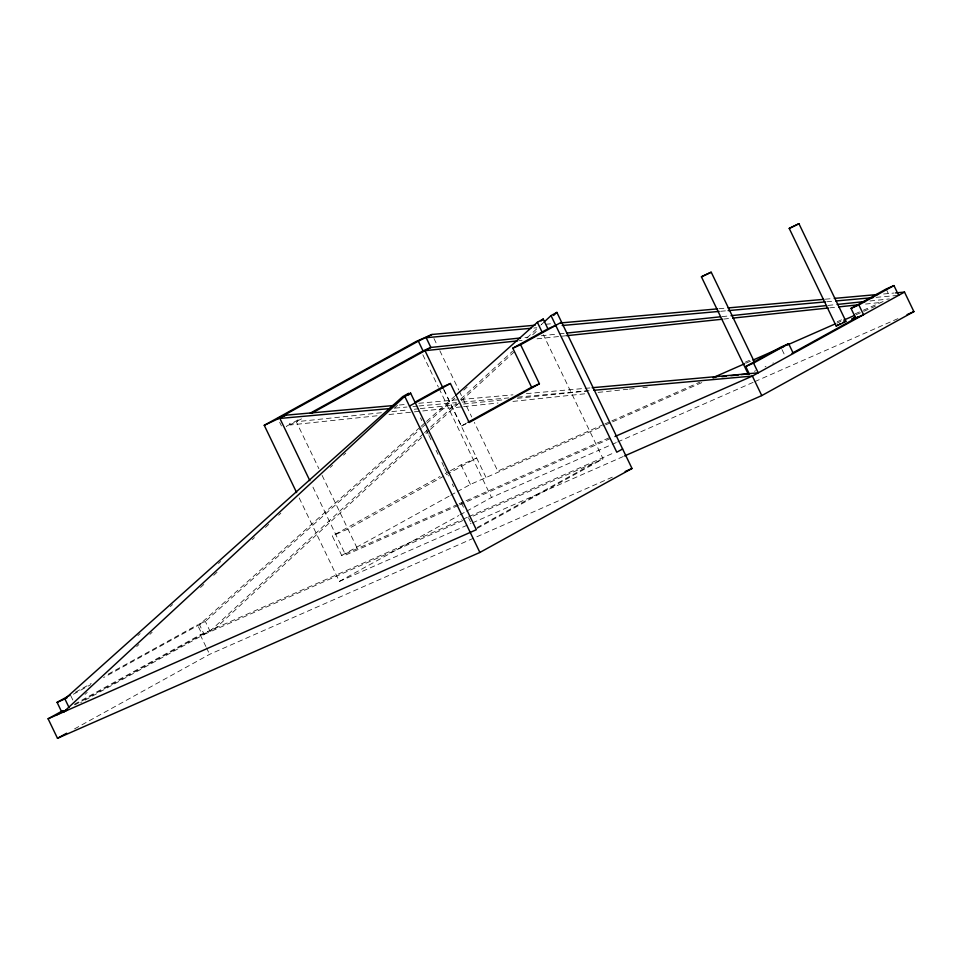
<?xml version="1.0" encoding="UTF-8"?>
<svg xmlns="http://www.w3.org/2000/svg" width="962" height="962" viewBox="0 0 962 962"><rect width="100%" height="100%" fill="white"/><g stroke="black" fill="none" stroke-linecap="round" stroke-linejoin="round"><path stroke-width="0.72" stroke-dasharray="4.81 3.61" d="M84.993 694.42L87.193 692.375M136.7 646.572L138.901 644.528M149.904 634.355L152.104 632.311M200.517 587.517L203.812 584.463M213.72 575.3L217.015 572.246M252.224 539.67L254.425 537.638M265.428 527.453L268.723 524.398M278.631 515.235L280.832 513.203M330.339 467.388L332.539 465.355M343.542 455.17L345.743 453.138M394.143 408.345L397.45 405.291M423.46 433.658L210.017 631.168L202.2 634.607L197.499 624.843L205.327 621.404L421.26 428.174M424.555 432.647L456.457 403.126M460.858 399.05L512.566 351.202M526.875 337.963L540.079 325.745M544.468 321.681L541.173 324.735L544.155 324.41M421.584 437.59L215.873 627.933L210.017 631.168L205.327 621.404L103.583 677.561M425.974 433.513L429.28 430.459M430.375 429.437L515.079 351.058M532.683 334.776L538.179 329.689M137.879 635.617L140.115 633.609M170.322 606.577L172.559 604.581M218.434 563.528L220.671 561.519M419.877 427.405L199.471 624.639L204.172 634.391L80.7 702.537M421.007 426.406L425.481 422.402M426.599 421.392L454.569 396.368M422.378 427.176L425.733 424.17M426.851 423.172L454.822 398.148M463.768 390.139L467.135 387.133M286.556 426.226L300.986 418.254M301.539 418.831L286.532 426.683M443.879 389.634L461.363 425.962L466.57 423.1M457.756 504.389L341.69 555.447L332.299 535.942L440.007 476.491M445.262 473.593L449.206 471.416M450.517 470.695L461.026 464.887L476.671 458.008L445.141 475.408M443.831 476.13L347.943 529.052L332.299 535.942M75.457 692.219L91.198 683.525M108.261 674.109L197.499 624.843M73.377 694.239L90.452 684.812M341.69 555.447L449.398 496.007M450.709 495.274L455.964 492.376M457.275 491.654L470.418 484.403L604.364 425.469M74.327 704.304L200.228 634.824L461.844 519.708M74.892 704.869L208.057 631.373M299.218 497.991L339.382 581.421L458.718 515.56M460.028 514.826L465.283 511.94M466.594 511.207L491.51 497.462L610.822 444.961M74.543 728.883L209.62 654.328L612.818 476.936M477.056 527.561L595.274 462.313M476.996 528.475L603.102 458.874L543.35 334.74M765.067 366.883L765.98 366.39M754.4 371.284L755.591 370.731M461.363 425.962L467.881 423.1M603.571 424.507L497.763 471.067L474.326 422.378M604.942 423.905L610.437 421.488M611.82 420.887L699.759 382.191M745.105 362.241L750.601 359.824M837.18 321.729L842.676 319.312M855.038 313.865L861.916 310.846M863.287 310.245L883.898 301.178M605.735 424.867L611.243 422.45M612.614 421.837L702.032 382.503M746.043 363.131L751.55 360.714M836.844 323.184L840.968 321.368M856.096 314.718L875.36 306.241M459.127 503.787L464.634 501.358M466.005 500.757L610.449 437.205M458.309 505.447L345.635 555.026L311.784 484.704M459.68 504.846L610.846 438.347M612.193 444.36L616.305 442.556M617.676 441.955L753.45 382.215M754.821 381.613L898.809 318.254M463.215 519.107L467.34 517.291M468.722 516.69L614.381 452.609M204.172 634.391L464.911 519.672M473.136 516.053L603.102 458.874M339.382 581.421L471.031 523.496M472.402 522.895L624.627 455.916M772.811 363.155L773.448 362.914M524.951 337.494L527.934 337.181M541.378 335.762L557.804 334.018M559.295 333.862L565.271 333.225M722.077 316.63L729.545 315.849M828.114 305.411L835.581 304.617M869.925 300.986L889.345 298.929M519.095 340.728L522.089 340.404M537.024 338.828L566.883 335.666M723.701 319.071L731.168 318.278M829.725 307.852L837.193 307.058M865.572 304.064L881.998 302.321M381.409 412.722L296.284 421.729L318.891 468.686M391.871 411.616L408.297 409.872M414.273 409.247L418.747 408.766M420.238 408.609L457.575 404.665M463.552 404.028L503.872 399.759M517.315 398.34L591.979 390.44M377.056 415.788L290.44 424.963L288.095 420.081M389.009 414.526L412.902 412.001M414.394 411.844L462.181 406.782M463.672 406.625L498.027 402.994M512.95 401.407L589.117 393.35M598.075 392.4L627.946 389.237M629.437 389.081L635.413 388.456M642.881 387.662L647.366 387.181M545.658 324.278L551.635 323.737M719.107 308.73L726.575 308.056M825.264 299.206L832.743 298.545M883.573 293.987L894.047 293.037M533.802 328.042L536.784 327.777M720.658 311.291L728.126 310.618M826.791 301.779L834.258 301.106M876.117 297.354L897.354 295.454M399.35 405.014L406.83 404.341M418.783 403.27L459.139 399.651M460.642 399.519L512.962 394.829M526.406 393.626L590.692 387.866M395.021 408.104L406.986 407.034M412.963 406.505L417.448 406.096M418.951 405.964L456.325 402.609M462.313 402.08L508.657 397.919M517.628 397.114L587.902 390.812M886.134 289.021L889.573 296.152M781.998 349.591L784.932 355.687M433.97 338.528L437.229 345.286M439.826 350.697L458.706 389.911M459.355 391.269L471.729 416.967M443.735 389.586L486.063 477.525M422.847 354.81L438.395 387.109M439.045 388.456L491.51 497.462M461.026 464.887L470.418 484.403M420.478 417.929L421.777 420.622M426.322 430.074L428.27 434.115M428.92 435.473L431.517 440.861M436.063 450.312L438.011 454.365M441.907 462.457L443.855 466.498M444.504 467.857L448.4 475.95M452.296 484.042L453.595 486.748M461.387 502.934L463.985 508.333M468.53 517.784L470.478 521.825M322.114 475.396L357.335 548.568M279.677 422.306L281.445 425.962M200.228 634.824L205.868 646.524M206.493 647.823L209.62 654.328M70.755 695.682L73.689 701.779"/><path stroke-width="1.44" d="M789.225 228.427L798.941 223.701L845.899 321.272L841.497 323.677L836.182 325.998L789.225 228.427L798.941 223.701M836.182 325.998L838.215 324.771M749.121 374.206L748.388 374.422L701.43 276.852L702.019 276.443L711.195 272.15L754.292 361.7M711.074 272.282L701.43 276.852M544.468 321.681L551.034 315.608L556.878 312.385L632.01 468.494L479.882 552.453L57.492 738.299L48.1 718.782L476.346 529.713L410.606 393.109L404.749 396.344L63.745 711.904L67.256 709.956M408.417 395.142L410.606 393.109M553.583 315.428L556.878 312.385M405.279 396.332L408.634 393.326L402.777 396.56L64.899 698.917L57.083 702.356L61.772 712.108L66.991 709.812M455.687 395.37L537.361 322.282L543.205 319.047L547.907 328.812L512.794 348.184L531.577 387.217L467.869 422.378M540.969 321.055L543.205 319.047M296.633 492.604L264.249 425.312L416.378 341.354L432.022 334.463L535.185 325.216M432.022 334.463L418.35 341.137L277.922 418.638L285.738 415.199L393.374 405.555M285.738 415.199L264.249 425.312M310.173 413.191L423.039 350.889L430.868 347.45L520.466 337.975M312.049 413.035L430.868 347.45L426.166 337.698L530.808 328.319M414.598 402.381L442.58 386.94L450.408 383.489L469.191 422.522L539.405 383.766L520.622 344.745L561.58 322.138M409.451 406.096L450.408 383.489M57.083 702.356L70.202 695.105M67.244 697.618L64.899 698.917L69.011 707.455M48.1 718.782L62.53 710.822M55.916 715.343L64.394 710.665M57.492 738.299L66.667 733.224M749.145 373.653L745.718 366.522L780.819 347.15L788.648 343.711L793.337 353.463M893.963 285.582L858.85 304.954L863.551 314.706L855.723 318.157L851.033 308.393L886.134 289.021L893.963 285.582L898.652 295.334M745.718 366.522L753.535 363.083L788.648 343.711M792.015 353.319L858.272 316.751M624.627 455.916L761.772 395.586L913.9 311.616L904.508 292.099L752.38 376.07L614.958 436.532M622.618 448.977L616.774 452.2L551.034 315.608M855.519 317.051L851.803 319.083L855.314 317.652M839.333 324.206L840.584 323.593M843.073 322.414L844.155 321.933M547.907 328.812L555.723 325.36M512.794 348.184L520.622 344.745M531.577 387.217L539.405 383.766M851.033 308.393L858.85 304.954M713.034 377.657L744.672 363.744M752.921 360.113L784.559 346.188M787.313 344.973L835.461 323.797M843.71 320.166L854.725 315.32M907.046 314.634L913.9 311.616M625.156 471.512L632.01 468.494M845.021 321.573L845.899 321.272M566.762 333.068L720.586 316.787M731.036 315.68L826.623 305.567M837.072 304.461L865.451 301.467M517.604 340.885L425.012 350.685L443.097 388.251M566.883 335.666L722.197 319.228M732.659 318.121L828.234 308.008M838.684 306.902L858.104 304.846M712.95 377.633L715.932 377.32M721.909 376.683L726.394 376.214M730.867 375.733L738.335 374.952M741.329 374.627L748.797 373.845M560.605 322.943L717.604 308.862M728.078 307.924L823.773 299.338M834.234 298.4L877.597 294.516M895.538 292.905L904.508 292.099M562.205 325.505L719.155 311.423M728.126 310.618L825.288 301.912M835.762 300.974L873.123 297.619M592.183 387.722L758.236 372.835L753.535 363.083M390.536 408.513L279.894 418.434L309.836 480.639M593.891 390.283L752.38 376.07L761.772 395.586M537.361 322.282L542.051 332.034M418.35 341.137L423.039 350.889M404.749 396.344L479.882 552.453"/></g></svg>
